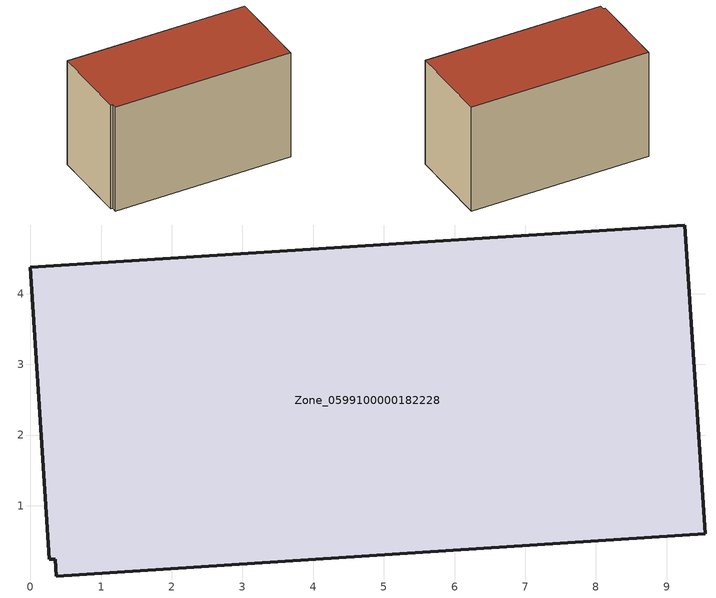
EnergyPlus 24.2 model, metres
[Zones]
Zone_0599100000182228
 floor ground (C_G): 0.35,0.24 0.27,0.24 0,4.37 9.26,4.97 9.54,0.6 0.37,0.01 z0
 wall outside (C_F): 9.54,0.6 9.26,4.97 0,4.37 0.27,0.24 0.35,0.24 0.37,0.01 9.54,0.6 z0:5.75
 roof outside (C_R): 0.35,0.24 0.37,0.01 9.54,0.6 9.26,4.97 0,4.37 0.27,0.24 z5.75
[BUILDING]
Pand.0599100000182228: North Axis=0; Terrain=City; Loads Convergence Tolerance Value=0.04; Temperature Convergence Tolerance Value=0.4; Solar Distribution=FullExterior; Maximum Number of Warmup Days=25; Minimum Number of Warmup Days=1
[Site:Location]
Rotterdam.The.Hague.AP_ZH_NLD Design_Conditions: Latitude=51.96; Longitude=4.45; Time Zone=1; Elevation=-4.5
[SITE:GROUNDTEMPERATURE:BUILDINGSURFACE]
18, 18, 18, 18, 18, 18, 18, 18, 18, 18, 18, 18
[MATERIAL] Thermal Absorptance=0.9; Solar Absorptance=0.7; Visible Absorptance=0.7
Name | Roughness | Thickness | Conductivity | Density | Specific Heat
G.TI.1946-1964 | MediumSmooth | 0.15 | 1 | 540 | 1210
F.TI.1946-1964 | Rough | 0.3 | 0.857143 | 1920 | 840
R.TI.1946-1964 | MediumRough | 0.2 | 0.277778 | 1500 | 1000
[CONSTRUCTION]
C_G: G.TI.1946-1964
C_F: F.TI.1946-1964
C_R: R.TI.1946-1964
[ZONE]
Zone_0599100000182228: Type=1; Multiplier=1; Ceiling Height=Autocalculate; Volume=Autocalculate; Floor Area=autocalculate; Part of Total Floor Area=Yes
[ZONEINFILTRATION:DESIGNFLOWRATE]
Infil_Zone_0599100000182228: Zone or ZoneList or Space or SpaceList=Zone_0599100000182228; Schedule=AlwaysOn; Design Flow Rate Calculation Method=Flow/Area; Flow Rate per Floor Area=0.003; Constant Term Coefficient=1; Temperature Term Coefficient=0; Velocity Term Coefficient=0; Velocity Squared Term Coefficient=0
[HVACTEMPLATE:ZONE:IDEALLOADSAIRSYSTEM]
Zone_0599100000182228: Maximum Heating Supply Air Temperature=50; Minimum Cooling Supply Air Temperature=13; Maximum Heating Supply Air Humidity Ratio=0.0156; Minimum Cooling Supply Air Humidity Ratio=0.0077; Heating Limit=NoLimit; Cooling Limit=NoLimit; Dehumidification Control Type=ConstantSensibleHeatRatio; Cooling Sensible Heat Ratio=0.7; Dehumidification Setpoint=60; Humidification Control Type=None; Humidification Setpoint=30; Outdoor Air Method=None; Outdoor Air Flow Rate per Person=0.00944; Outdoor Air Flow Rate per Zone Floor Area=0; Outdoor Air Flow Rate per Zone=0; Demand Controlled Ventilation Type=None; Outdoor Air Economizer Type=NoEconomizer; Heat Recovery Type=None; Sensible Heat Recovery Effectiveness=0.7; Latent Heat Recovery Effectiveness=0.65
[ZONECONTROL:THERMOSTAT]
ThermostatControl_Zone_0599100000182228: Zone or ZoneList=Zone_0599100000182228; Control Type Schedule=DualSetpointControlType; Control 1=Thermostat_Zone_0599100000182228; Temperature Difference Between Cutout And Setpoint=0
[THERMOSTATSETPOINT:DUALSETPOINT]
Thermostat_Zone_0599100000182228: Heating Setpoint Temperature Schedule=HeatingSetpoint_Zone_0599100000182228; Cooling Setpoint Temperature Schedule=CoolingSetpoint_Zone_0599100000182228
[SCHEDULE:COMPACT]
HeatingSetpoint_Zone_0599100000182228: Through: 12/31, For: AllDays, Until: 24:00, 21
CoolingSetpoint_Zone_0599100000182228: Through: 12/31, For: AllDays, Until: 24:00, 24
DualSetpointControlType: Through: 12/31, For: AllDays, Until: 24:00, 4
AlwaysOn: Through: 12/31, For: AllDays, Until: 24:00, 1
